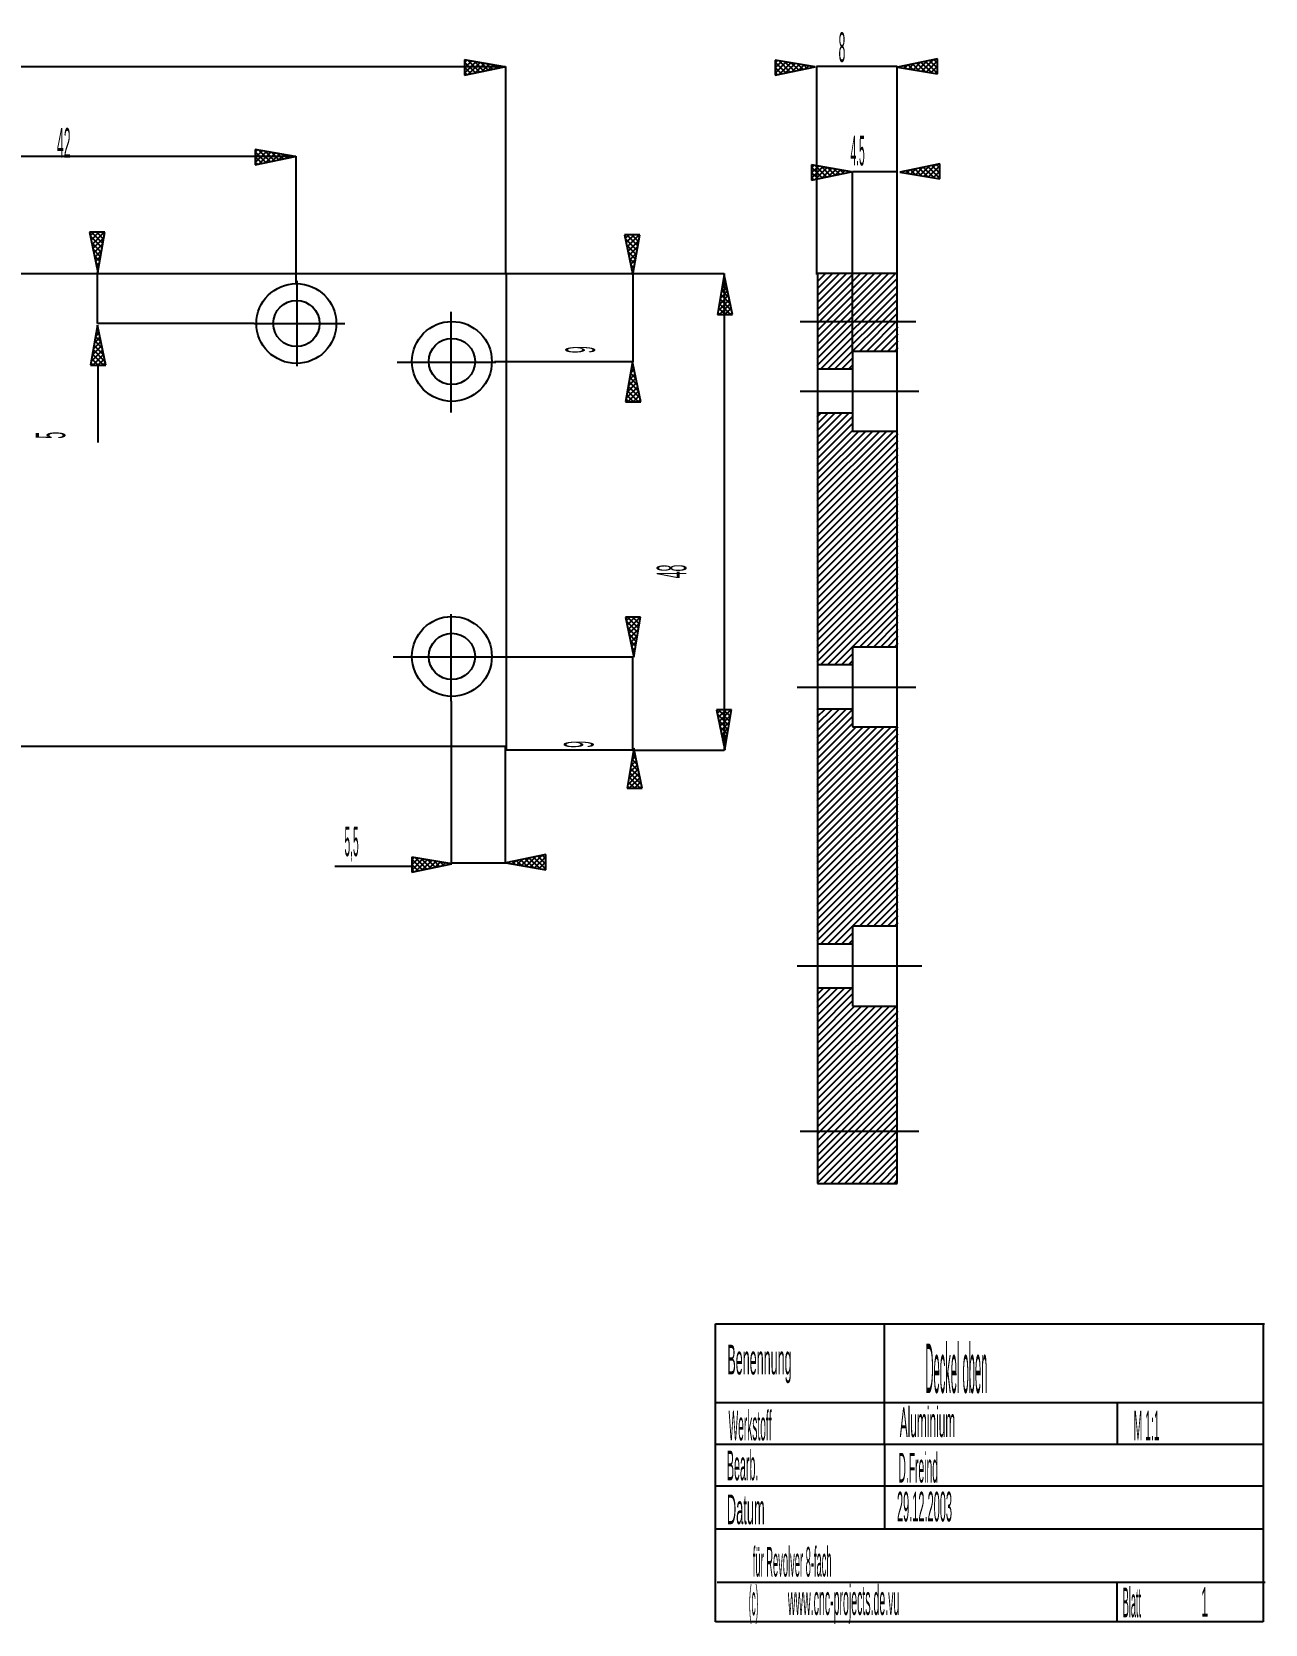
# Model space of a CAD drawing. Extents: x 0.4 to 11.1, y 0.4 to 6.7.
# Drawn here: x 6.18 to 11.09, y 0.36 to 6.7 of the extents above; entities that cross this region are included whole.
import ezdxf

# ---------------------------------------------------------------- set-up
doc = ezdxf.new("R2010")
doc.units = 0
doc.header["$LTSCALE"] = 10
doc.linetypes.add('DASHDOT', pattern=[1, 0.5, -0.25, 0, -0.25])
doc.layers.add('1', color=1, linetype='CONTINUOUS')

msp = doc.modelspace()

# ---------------------------------------------------------------- linework, layer by layer
at = {"layer": '1', "color": 1, "linetype": 'CONTINUOUS'}
for p, q in [((1.4814, 6.5627), (8.0646, 6.5627)), ((8.0607, 6.5612), (7.9014, 6.5883)), ((7.9014, 6.5883), (7.9014, 6.5279)), ((7.9014, 6.5883), (7.9014, 6.5279)), ((8.0607, 6.5612), (7.9014, 6.5883)), ((7.9014, 6.5883), (7.9014, 6.5279)), ((7.9014, 6.5883), (7.9014, 6.5279)), ((7.9107, 6.5867), (7.9014, 6.5774)), ((7.9107, 6.5867), (7.9014, 6.5774)), ((7.9283, 6.5837), (7.9014, 6.5568)), ((7.9283, 6.5837), (7.9014, 6.5568)), ((7.946, 6.5807), (7.9014, 6.5361)), ((7.946, 6.5807), (7.9014, 6.5361)), ((7.9441, 6.5368), (7.9014, 6.5796)), ((7.9441, 6.5368), (7.9014, 6.5796)), ((7.9014, 6.5279), (8.0607, 6.5612)), ((7.9014, 6.5279), (8.0607, 6.5612)), ((7.927, 6.5333), (7.9014, 6.5589)), ((7.927, 6.5333), (7.9014, 6.5589)), ((7.9099, 6.5297), (7.9014, 6.5383)), ((7.9099, 6.5297), (7.9014, 6.5383)), ((7.9612, 6.5404), (7.9157, 6.5859)), ((7.9612, 6.5404), (7.9157, 6.5859)), ((7.9636, 6.5777), (7.9171, 6.5312)), ((7.9636, 6.5777), (7.9171, 6.5312)), ((7.9783, 6.544), (7.9406, 6.5816)), ((7.9783, 6.544), (7.9406, 6.5816)), ((7.9813, 6.5747), (7.9432, 6.5367)), ((7.9813, 6.5747), (7.9432, 6.5367)), ((7.9954, 6.5475), (7.9655, 6.5774)), ((7.9954, 6.5475), (7.9655, 6.5774)), ((7.9989, 6.5717), (7.9693, 6.5421)), ((7.9989, 6.5717), (7.9693, 6.5421)), ((8.0125, 6.5511), (7.9904, 6.5731)), ((8.0125, 6.5511), (7.9904, 6.5731)), ((8.0166, 6.5687), (7.9954, 6.5475)), ((8.0166, 6.5687), (7.9954, 6.5475)), ((8.0296, 6.5547), (8.0153, 6.5689)), ((8.0296, 6.5547), (8.0153, 6.5689)), ((8.0342, 6.5657), (8.0215, 6.553)), ((8.0342, 6.5657), (8.0215, 6.553)), ((8.0466, 6.5582), (8.0402, 6.5646)), ((8.0466, 6.5582), (8.0402, 6.5646)), ((8.0519, 6.5627), (8.0476, 6.5584)), ((8.0519, 6.5627), (8.0476, 6.5584)), ((8.0607, 6.5612), (8.0607, 6.5612)), ((8.0607, 6.5612), (8.0607, 6.5612)), ((8.0646, 6.5627), (8.0646, 5.7341)), ((9.2978, 6.5607), (9.1385, 6.5879)), ((9.1385, 6.5879), (9.1385, 6.5275)), ((9.1385, 6.5879), (9.1385, 6.5275)), ((9.2978, 6.5607), (9.1385, 6.5879)), ((9.1385, 6.5879), (9.1385, 6.5275)), ((9.1385, 6.5879), (9.1385, 6.5275)), ((9.1478, 6.5863), (9.1385, 6.577)), ((9.1478, 6.5863), (9.1385, 6.577)), ((9.1655, 6.5833), (9.1385, 6.5563)), ((9.1655, 6.5833), (9.1385, 6.5563)), ((9.1831, 6.5803), (9.1385, 6.5357)), ((9.1831, 6.5803), (9.1385, 6.5357)), ((9.1812, 6.5364), (9.1385, 6.5791)), ((9.1812, 6.5364), (9.1385, 6.5791)), ((9.1385, 6.5275), (9.2978, 6.5607)), ((9.1385, 6.5275), (9.2978, 6.5607)), ((9.1641, 6.5328), (9.1385, 6.5585)), ((9.1641, 6.5328), (9.1385, 6.5585)), ((9.1471, 6.5293), (9.1385, 6.5378)), ((9.1471, 6.5293), (9.1385, 6.5378)), ((9.1983, 6.5399), (9.1528, 6.5854)), ((9.1983, 6.5399), (9.1528, 6.5854)), ((9.2008, 6.5773), (9.1543, 6.5308)), ((9.2008, 6.5773), (9.1543, 6.5308)), ((9.2154, 6.5435), (9.1777, 6.5812)), ((9.2154, 6.5435), (9.1777, 6.5812)), ((9.2184, 6.5742), (9.1804, 6.5362)), ((9.2184, 6.5742), (9.1804, 6.5362)), ((9.2325, 6.5471), (9.2026, 6.5769)), ((9.2325, 6.5471), (9.2026, 6.5769)), ((9.236, 6.5712), (9.2065, 6.5416)), ((9.236, 6.5712), (9.2065, 6.5416)), ((9.2496, 6.5506), (9.2275, 6.5727)), ((9.2496, 6.5506), (9.2275, 6.5727)), ((9.2537, 6.5682), (9.2326, 6.5471)), ((9.2537, 6.5682), (9.2326, 6.5471)), ((9.2667, 6.5542), (9.2525, 6.5684)), ((9.2667, 6.5542), (9.2525, 6.5684)), ((9.2713, 6.5652), (9.2587, 6.5525)), ((9.2713, 6.5652), (9.2587, 6.5525)), ((9.2838, 6.5578), (9.2774, 6.5642)), ((9.2838, 6.5578), (9.2774, 6.5642)), ((9.289, 6.5622), (9.2847, 6.558)), ((9.289, 6.5622), (9.2847, 6.558)), ((9.2978, 6.5607), (9.2978, 6.5607)), ((9.2978, 6.5607), (9.2978, 6.5607)), ((9.6251, 6.5618), (9.3037, 6.5618)), ((9.3037, 6.5618), (9.3037, 5.7332)), ((9.6251, 5.7376), (9.6251, 6.5618)), ((9.7849, 6.5929), (9.6257, 6.5597)), ((9.7849, 6.5929), (9.6257, 6.5597)), ((9.6257, 6.5597), (9.6257, 6.5597)), ((9.6257, 6.5597), (9.7849, 6.5325)), ((9.6257, 6.5597), (9.6257, 6.5597)), ((9.6257, 6.5597), (9.7849, 6.5325)), ((9.6381, 6.5575), (9.6342, 6.5615)), ((9.6381, 6.5575), (9.6342, 6.5615)), ((9.6394, 6.5625), (9.635, 6.5581)), ((9.6394, 6.5625), (9.635, 6.5581)), ((9.663, 6.5533), (9.6513, 6.565)), ((9.663, 6.5533), (9.6513, 6.565)), ((9.6655, 6.568), (9.6526, 6.5551)), ((9.6655, 6.568), (9.6526, 6.5551)), ((9.6879, 6.549), (9.6684, 6.5686)), ((9.6879, 6.549), (9.6684, 6.5686)), ((9.6916, 6.5734), (9.6703, 6.5521)), ((9.6916, 6.5734), (9.6703, 6.5521)), ((9.7128, 6.5448), (9.6855, 6.5721)), ((9.7128, 6.5448), (9.6855, 6.5721)), ((9.7177, 6.5789), (9.6879, 6.549)), ((9.7177, 6.5789), (9.6879, 6.549)), ((9.7377, 6.5405), (9.7026, 6.5757)), ((9.7377, 6.5405), (9.7026, 6.5757)), ((9.7438, 6.5843), (9.7055, 6.546)), ((9.7438, 6.5843), (9.7055, 6.546)), ((9.7626, 6.5363), (9.7196, 6.5793)), ((9.7626, 6.5363), (9.7196, 6.5793)), ((9.7699, 6.5898), (9.7232, 6.543)), ((9.7699, 6.5898), (9.7232, 6.543)), ((9.7849, 6.5346), (9.7367, 6.5828)), ((9.7849, 6.5346), (9.7367, 6.5828)), ((9.7849, 6.5841), (9.7408, 6.54)), ((9.7849, 6.5841), (9.7408, 6.54)), ((9.7849, 6.5553), (9.7538, 6.5864)), ((9.7849, 6.5553), (9.7538, 6.5864)), ((9.7849, 6.5635), (9.7585, 6.537)), ((9.7849, 6.5635), (9.7585, 6.537)), ((9.7849, 6.5759), (9.7709, 6.59)), ((9.7849, 6.5759), (9.7709, 6.59)), ((9.7849, 6.5428), (9.7761, 6.534)), ((9.7849, 6.5428), (9.7761, 6.534)), ((9.7849, 6.5325), (9.7849, 6.5929)), ((9.7849, 6.5325), (9.7849, 6.5929)), ((9.7849, 6.5325), (9.7849, 6.5929)), ((9.7849, 6.5325), (9.7849, 6.5929)), ((7.2266, 6.2041), (7.0673, 6.2313)), ((7.0673, 6.2313), (7.0673, 6.1709)), ((7.0673, 6.2313), (7.0673, 6.1709)), ((7.2266, 6.2041), (7.0673, 6.2313)), ((7.0673, 6.2313), (7.0673, 6.1709)), ((7.0673, 6.2313), (7.0673, 6.1709)), ((7.0766, 6.2297), (7.0673, 6.2204)), ((7.0766, 6.2297), (7.0673, 6.2204)), ((7.0942, 6.2267), (7.0673, 6.1997)), ((7.0942, 6.2267), (7.0673, 6.1997)), ((7.1119, 6.2237), (7.0673, 6.1791)), ((7.1119, 6.2237), (7.0673, 6.1791)), ((7.11, 6.1798), (7.0673, 6.2225)), ((7.11, 6.1798), (7.0673, 6.2225)), ((7.1271, 6.1834), (7.0816, 6.2289)), ((7.1271, 6.1834), (7.0816, 6.2289)), ((7.1295, 6.2207), (7.083, 6.1742)), ((7.1295, 6.2207), (7.083, 6.1742)), ((7.1442, 6.1869), (7.1065, 6.2246)), ((7.1442, 6.1869), (7.1065, 6.2246)), ((7.1472, 6.2177), (7.1091, 6.1796)), ((7.1472, 6.2177), (7.1091, 6.1796)), ((7.1613, 6.1905), (7.1314, 6.2204)), ((7.1613, 6.1905), (7.1314, 6.2204)), ((5.5761, 6.2044), (7.2292, 6.2044)), ((7.0673, 6.1709), (7.2266, 6.2041)), ((7.0673, 6.1709), (7.2266, 6.2041)), ((7.0929, 6.1763), (7.0673, 6.2019)), ((7.0929, 6.1763), (7.0673, 6.2019)), ((7.0758, 6.1727), (7.0673, 6.1812)), ((7.0758, 6.1727), (7.0673, 6.1812)), ((7.1648, 6.2147), (7.1352, 6.1851)), ((7.1648, 6.2147), (7.1352, 6.1851)), ((7.1783, 6.1941), (7.1563, 6.2161)), ((7.1783, 6.1941), (7.1563, 6.2161)), ((7.1824, 6.2117), (7.1613, 6.1905)), ((7.1824, 6.2117), (7.1613, 6.1905)), ((7.1954, 6.1976), (7.1812, 6.2119)), ((7.1954, 6.1976), (7.1812, 6.2119)), ((7.2001, 6.2086), (7.1874, 6.196)), ((7.2001, 6.2086), (7.1874, 6.196)), ((7.2125, 6.2012), (7.2061, 6.2076)), ((7.2125, 6.2012), (7.2061, 6.2076)), ((7.2177, 6.2056), (7.2135, 6.2014)), ((7.2177, 6.2056), (7.2135, 6.2014)), ((7.2266, 6.2041), (7.2266, 6.2041)), ((7.2266, 6.2041), (7.2266, 6.2041)), ((7.2292, 6.2044), (7.2292, 5.6969)), ((9.4431, 6.1426), (9.2838, 6.1698)), ((9.2838, 6.1698), (9.2838, 6.1094)), ((9.2838, 6.1698), (9.2838, 6.1094)), ((9.4431, 6.1426), (9.2838, 6.1698)), ((9.2838, 6.1698), (9.2838, 6.1094)), ((9.2838, 6.1698), (9.2838, 6.1094)), ((9.2931, 6.1682), (9.2838, 6.1589)), ((9.2931, 6.1682), (9.2838, 6.1589)), ((9.3107, 6.1652), (9.2838, 6.1382)), ((9.3107, 6.1652), (9.2838, 6.1382)), ((9.3284, 6.1622), (9.2838, 6.1176)), ((9.3284, 6.1622), (9.2838, 6.1176)), ((9.3265, 6.1183), (9.2838, 6.161)), ((9.3265, 6.1183), (9.2838, 6.161)), ((9.3436, 6.1219), (9.2981, 6.1673)), ((9.3436, 6.1219), (9.2981, 6.1673)), ((9.346, 6.1592), (9.2995, 6.1127)), ((9.346, 6.1592), (9.2995, 6.1127)), ((9.3607, 6.1254), (9.323, 6.1631)), ((9.3607, 6.1254), (9.323, 6.1631)), ((9.3637, 6.1562), (9.3256, 6.1181)), ((9.3637, 6.1562), (9.3256, 6.1181)), ((9.3778, 6.129), (9.3479, 6.1588)), ((9.3778, 6.129), (9.3479, 6.1588)), ((9.3949, 6.1326), (9.3728, 6.1546)), ((9.3949, 6.1326), (9.3728, 6.1546)), ((9.7943, 6.1748), (9.635, 6.1416)), ((9.7943, 6.1748), (9.635, 6.1416)), ((9.701, 6.1553), (9.6796, 6.134)), ((9.701, 6.1553), (9.6796, 6.134)), ((9.7222, 6.1267), (9.6948, 6.1541)), ((9.7222, 6.1267), (9.6948, 6.1541)), ((9.7271, 6.1608), (9.6973, 6.131)), ((9.7271, 6.1608), (9.6973, 6.131)), ((9.7471, 6.1225), (9.7119, 6.1576)), ((9.7471, 6.1225), (9.7119, 6.1576)), ((9.7532, 6.1662), (9.7149, 6.1279)), ((9.7532, 6.1662), (9.7149, 6.1279)), ((9.772, 6.1182), (9.729, 6.1612)), ((9.772, 6.1182), (9.729, 6.1612)), ((9.7793, 6.1717), (9.7326, 6.1249)), ((9.7793, 6.1717), (9.7326, 6.1249)), ((9.7943, 6.1165), (9.7461, 6.1648)), ((9.7943, 6.1165), (9.7461, 6.1648)), ((9.7943, 6.166), (9.7502, 6.1219)), ((9.7943, 6.166), (9.7502, 6.1219)), ((9.7943, 6.1372), (9.7632, 6.1683)), ((9.7943, 6.1372), (9.7632, 6.1683)), ((9.7943, 6.1579), (9.7803, 6.1719)), ((9.7943, 6.1579), (9.7803, 6.1719)), ((9.7943, 6.1144), (9.7943, 6.1748)), ((9.7943, 6.1144), (9.7943, 6.1748)), ((9.7943, 6.1144), (9.7943, 6.1748)), ((9.7943, 6.1144), (9.7943, 6.1748)), ((9.2838, 6.1094), (9.4431, 6.1426)), ((9.2838, 6.1094), (9.4431, 6.1426)), ((9.3094, 6.1147), (9.2838, 6.1404)), ((9.3094, 6.1147), (9.2838, 6.1404)), ((9.2923, 6.1112), (9.2838, 6.1197)), ((9.2923, 6.1112), (9.2838, 6.1197)), ((9.3813, 6.1531), (9.3517, 6.1236)), ((9.3813, 6.1531), (9.3517, 6.1236)), ((9.399, 6.1501), (9.3778, 6.129)), ((9.399, 6.1501), (9.3778, 6.129)), ((9.4119, 6.1361), (9.3977, 6.1503)), ((9.4119, 6.1361), (9.3977, 6.1503)), ((9.4166, 6.1471), (9.4039, 6.1344)), ((9.4166, 6.1471), (9.4039, 6.1344)), ((9.429, 6.1397), (9.4226, 6.1461)), ((9.429, 6.1397), (9.4226, 6.1461)), ((9.4342, 6.1441), (9.43, 6.1399)), ((9.4342, 6.1441), (9.43, 6.1399)), ((9.4431, 6.1426), (9.4431, 6.1426)), ((9.4431, 6.1426), (9.4431, 6.1426)), ((9.4472, 5.4271), (9.4472, 6.1431)), ((9.4472, 6.1431), (9.6236, 6.1431)), ((9.635, 6.1416), (9.635, 6.1416)), ((9.635, 6.1416), (9.7943, 6.1144)), ((9.635, 6.1416), (9.635, 6.1416)), ((9.635, 6.1416), (9.7943, 6.1144)), ((9.6475, 6.1395), (9.6436, 6.1434)), ((9.6475, 6.1395), (9.6436, 6.1434)), ((9.6488, 6.1445), (9.6443, 6.14)), ((9.6488, 6.1445), (9.6443, 6.14)), ((9.6724, 6.1352), (9.6607, 6.1469)), ((9.6724, 6.1352), (9.6607, 6.1469)), ((9.6749, 6.1499), (9.662, 6.137)), ((9.6749, 6.1499), (9.662, 6.137)), ((9.6973, 6.131), (9.6777, 6.1505)), ((9.6973, 6.131), (9.6777, 6.1505)), ((9.7943, 6.1454), (9.7678, 6.1189)), ((9.7943, 6.1454), (9.7678, 6.1189)), ((9.7943, 6.1247), (9.7855, 6.1159)), ((9.7943, 6.1247), (9.7855, 6.1159)), ((6.4672, 5.9017), (6.4068, 5.9017)), ((6.4068, 5.9017), (6.44, 5.7424)), ((6.4672, 5.9017), (6.4068, 5.9017)), ((6.4238, 5.9017), (6.4097, 5.8876)), ((6.4444, 5.9017), (6.4133, 5.8705)), ((6.4596, 5.8571), (6.415, 5.9017)), ((6.4651, 5.9017), (6.4169, 5.8535)), ((6.4626, 5.8747), (6.4357, 5.9017)), ((6.44, 5.7424), (6.4672, 5.9017)), ((6.4656, 5.8923), (6.4563, 5.9017)), ((6.4566, 5.8394), (6.4101, 5.8859)), ((6.4536, 5.8218), (6.4155, 5.8598)), ((6.4634, 5.8793), (6.4204, 5.8364)), ((6.4592, 5.8544), (6.424, 5.8193)), ((8.5994, 5.8918), (8.539, 5.8918)), ((8.539, 5.8918), (8.5722, 5.7325)), ((8.5994, 5.8918), (8.539, 5.8918)), ((8.5559, 5.8918), (8.5419, 5.8778)), ((8.5888, 5.8296), (8.5423, 5.8761)), ((8.5766, 5.8918), (8.5455, 5.8607)), ((8.5918, 5.8472), (8.5472, 5.8918)), ((8.5857, 5.8119), (8.5477, 5.85)), ((8.5972, 5.8918), (8.549, 5.8436)), ((8.5956, 5.8695), (8.5526, 5.8265)), ((8.5913, 5.8446), (8.5562, 5.8094)), ((8.5948, 5.8648), (8.5678, 5.8918)), ((8.5722, 5.7325), (8.5994, 5.8918)), ((8.5978, 5.8825), (8.5885, 5.8918)), ((6.4506, 5.8041), (6.421, 5.8337)), ((6.4476, 5.7865), (6.4264, 5.8076)), ((6.4549, 5.8295), (6.4276, 5.8022)), ((6.4507, 5.8046), (6.4311, 5.7851)), ((6.4446, 5.7688), (6.4319, 5.7815)), ((6.4464, 5.7797), (6.4347, 5.768)), ((8.5827, 5.7943), (8.5531, 5.8239)), ((8.5797, 5.7766), (8.5586, 5.7978)), ((8.5871, 5.8197), (8.5597, 5.7923)), ((8.5828, 5.7948), (8.5633, 5.7752)), ((1.4814, 5.738), (8.0664, 5.738)), ((6.4415, 5.7512), (6.4373, 5.7554)), ((6.4382, 5.5387), (6.4382, 5.7414)), ((6.4422, 5.7548), (6.4383, 5.7509)), ((6.44, 5.7424), (6.44, 5.7424)), ((8.0664, 5.738), (8.0664, 3.8393)), ((8.0664, 5.738), (8.5712, 5.738)), ((8.5767, 5.759), (8.564, 5.7717)), ((8.5786, 5.7699), (8.5668, 5.7582)), ((8.5737, 5.7413), (8.5695, 5.7456)), ((8.5743, 5.745), (8.5704, 5.7411)), ((8.5712, 5.738), (8.5712, 5.3851)), ((8.5712, 5.738), (8.9357, 5.738)), ((8.5722, 5.7325), (8.5722, 5.7325)), ((8.9357, 5.7332), (8.9085, 5.5739)), ((8.9386, 5.7192), (8.9322, 5.7127)), ((8.9386, 5.7194), (8.9341, 5.7239)), ((8.9357, 5.738), (8.9357, 3.8365)), ((8.9357, 5.7332), (8.9357, 5.7332)), ((8.9689, 5.5739), (8.9357, 5.7332)), ((9.6252, 5.7171), (9.3053, 5.3971)), ((9.6179, 5.7376), (9.3055, 5.4251)), ((9.5901, 5.7376), (9.3056, 5.4531)), ((9.5622, 5.7376), (9.3058, 5.4811)), ((9.5344, 5.7376), (9.3059, 5.5091)), ((9.5066, 5.7376), (9.3061, 5.5371)), ((9.4787, 5.7376), (9.3062, 5.5651)), ((9.4509, 5.7376), (9.3064, 5.5931)), ((9.423, 5.7376), (9.3065, 5.6211)), ((9.3952, 5.7376), (9.3067, 5.6491)), ((9.3674, 5.7376), (9.3068, 5.6771)), ((9.3395, 5.7376), (9.307, 5.7051)), ((9.3117, 5.7376), (9.3071, 5.733)), ((9.3072, 5.7376), (9.3072, 2.1124)), ((9.6251, 5.7376), (9.3072, 5.7376)), ((9.6251, 2.1124), (9.6251, 5.7376)), ((8.9529, 5.6508), (8.9152, 5.6131)), ((8.9493, 5.6679), (8.9195, 5.638)), ((8.9604, 5.615), (8.9221, 5.6533)), ((8.9458, 5.685), (8.9237, 5.6629)), ((8.9549, 5.6411), (8.9251, 5.6709)), ((8.9422, 5.7021), (8.928, 5.6878)), ((8.9495, 5.6672), (8.9281, 5.6886)), ((8.944, 5.6933), (8.9311, 5.7062)), ((9.6255, 5.6895), (9.3052, 5.3692)), ((9.6257, 5.6619), (9.3197, 5.3559)), ((8.9189, 5.5739), (8.91, 5.5827)), ((8.9565, 5.6337), (8.911, 5.5882)), ((8.9395, 5.5739), (8.9131, 5.6004)), ((8.9602, 5.5739), (8.9161, 5.618)), ((8.96, 5.6166), (8.9173, 5.5739)), ((8.9658, 5.5889), (8.9191, 5.6356)), ((8.9636, 5.5995), (8.938, 5.5739)), ((8.9672, 5.5824), (8.9586, 5.5739)), ((9.6259, 5.6342), (9.3476, 5.3559)), ((9.6261, 5.6066), (9.3754, 5.3559)), ((6.4381, 5.5316), (6.4109, 5.3724)), ((6.4409, 5.5179), (6.4365, 5.5223)), ((6.4381, 5.5316), (6.4381, 5.5316)), ((6.4713, 5.3724), (6.4381, 5.5316)), ((7.0628, 5.5387), (6.4382, 5.5387)), ((8.9085, 5.5739), (8.9689, 5.5739)), ((8.9085, 5.5739), (8.9689, 5.5739)), ((9.6264, 5.579), (9.4745, 5.4271)), ((9.6266, 5.5514), (9.5023, 5.4271)), ((9.6268, 5.5238), (9.5301, 5.4271)), ((6.4517, 5.4663), (6.4218, 5.4365)), ((6.4481, 5.4834), (6.4261, 5.4614)), ((6.4573, 5.4396), (6.4274, 5.4694)), ((6.4445, 5.5005), (6.4303, 5.4863)), ((6.4518, 5.4657), (6.4304, 5.487)), ((6.4464, 5.4918), (6.4334, 5.5047)), ((6.441, 5.5176), (6.4346, 5.5112)), ((9.627, 5.4962), (9.558, 5.4271)), ((9.6273, 5.4685), (9.5858, 5.4271)), ((6.4588, 5.4322), (6.4133, 5.3867)), ((6.4419, 5.3724), (6.4154, 5.3988)), ((6.4552, 5.4493), (6.4176, 5.4116)), ((6.4625, 5.3724), (6.4184, 5.4165)), ((6.4624, 5.4151), (6.4196, 5.3724)), ((6.4681, 5.3874), (6.4214, 5.4341)), ((6.4627, 5.4135), (6.4244, 5.4517)), ((6.4659, 5.398), (6.4403, 5.3724)), ((9.4472, 5.3998), (9.4032, 5.3559)), ((9.6276, 5.4271), (9.4472, 5.4271)), ((9.4472, 5.4271), (9.4472, 5.1093)), ((9.6275, 5.4409), (9.6137, 5.4271)), ((6.4109, 5.3724), (6.4713, 5.3724)), ((6.4109, 5.3724), (6.4713, 5.3724)), ((6.4212, 5.3724), (6.4124, 5.3812)), ((6.4402, 5.3757), (6.4402, 5.0646)), ((6.4695, 5.3809), (6.4609, 5.3724)), ((8.5712, 5.3851), (8.0201, 5.3851)), ((8.5702, 5.3856), (8.543, 5.2263)), ((8.5803, 5.3374), (8.5582, 5.3153)), ((8.5767, 5.3544), (8.5625, 5.3402)), ((8.584, 5.3196), (8.5626, 5.341)), ((8.5785, 5.3457), (8.5656, 5.3586)), ((8.5731, 5.3715), (8.5667, 5.3651)), ((8.5731, 5.3718), (8.5686, 5.3762)), ((8.5702, 5.3856), (8.5702, 5.3856)), ((8.6034, 5.2263), (8.5702, 5.3856)), ((9.4472, 5.3559), (9.3051, 5.3559)), ((9.4472, 5.372), (9.4311, 5.3559)), ((8.591, 5.2861), (8.5455, 5.2406)), ((8.5874, 5.3032), (8.5497, 5.2655)), ((8.5947, 5.2263), (8.5506, 5.2704)), ((8.5945, 5.269), (8.5518, 5.2263)), ((8.6003, 5.2413), (8.5536, 5.288)), ((8.5838, 5.3203), (8.554, 5.2904)), ((8.5949, 5.2674), (8.5566, 5.3057)), ((8.5894, 5.2935), (8.5596, 5.3233)), ((8.543, 5.2263), (8.6034, 5.2263)), ((8.543, 5.2263), (8.6034, 5.2263)), ((8.5534, 5.2263), (8.5445, 5.2351)), ((8.574, 5.2263), (8.5475, 5.2527)), ((8.5981, 5.2519), (8.5725, 5.2263)), ((8.6017, 5.2348), (8.5931, 5.2263)), ((9.4472, 5.1805), (9.3051, 5.1805)), ((9.4316, 5.1805), (9.3051, 5.054)), ((9.4038, 5.1805), (9.3051, 5.0818)), ((9.376, 5.1805), (9.3051, 5.1097)), ((9.3481, 5.1805), (9.3051, 5.1375)), ((9.3203, 5.1805), (9.3051, 5.1653)), ((9.4472, 5.1683), (9.3051, 5.0262)), ((9.4472, 5.1404), (9.3051, 4.9983)), ((9.4472, 5.1126), (9.3051, 4.9705)), ((9.6109, 5.1093), (9.3051, 4.8034)), ((9.5831, 5.1093), (9.3051, 4.8313)), ((9.5553, 5.1093), (9.3051, 4.8591)), ((9.5274, 5.1093), (9.3051, 4.887)), ((9.4996, 5.1093), (9.3051, 4.9148)), ((9.4718, 5.1093), (9.3051, 4.9426)), ((9.6276, 5.0981), (9.3051, 4.7756)), ((9.4472, 5.1093), (9.6276, 5.1093)), ((9.6276, 5.0703), (9.3051, 4.7478)), ((9.6276, 5.0424), (9.3051, 4.7199)), ((9.6276, 5.0146), (9.3051, 4.6921)), ((9.6276, 4.9867), (9.3051, 4.6642)), ((9.6276, 4.9589), (9.3051, 4.6364)), ((9.6276, 4.9311), (9.3051, 4.6086)), ((9.6276, 4.9032), (9.3051, 4.5807)), ((9.6276, 4.8754), (9.3051, 4.5529)), ((9.6276, 4.8475), (9.3051, 4.5251)), ((9.6276, 4.8197), (9.3051, 4.4972)), ((9.6276, 4.7919), (9.3051, 4.4694)), ((9.6276, 4.764), (9.3051, 4.4415)), ((9.6276, 4.7362), (9.3051, 4.4137)), ((9.6276, 4.7084), (9.3051, 4.3859)), ((9.6276, 4.6805), (9.3051, 4.358)), ((9.6276, 4.6527), (9.3051, 4.3302)), ((9.6276, 4.6248), (9.3051, 4.3023)), ((9.6276, 4.597), (9.3051, 4.2745)), ((9.6276, 4.5692), (9.3051, 4.2467)), ((9.6276, 4.5413), (9.3051, 4.2188)), ((9.6276, 4.5135), (9.3051, 4.191)), ((9.6276, 4.4856), (9.3197, 4.1778)), ((9.6276, 4.4578), (9.3476, 4.1778)), ((9.6276, 4.43), (9.3754, 4.1778)), ((9.6276, 4.4021), (9.4745, 4.249)), ((8.6028, 4.368), (8.5424, 4.368)), ((8.5424, 4.368), (8.5756, 4.2087)), ((8.6028, 4.368), (8.5424, 4.368)), ((8.5593, 4.368), (8.5453, 4.3539)), ((8.5922, 4.3057), (8.5457, 4.3522)), ((8.58, 4.368), (8.5489, 4.3368)), ((8.5952, 4.3234), (8.5506, 4.368)), ((8.5892, 4.2881), (8.5511, 4.3261)), ((8.6006, 4.368), (8.5524, 4.3198)), ((8.599, 4.3456), (8.556, 4.3027)), ((8.5947, 4.3207), (8.5596, 4.2856)), ((8.5982, 4.341), (8.5712, 4.368)), ((8.5756, 4.2087), (8.6028, 4.368)), ((8.6012, 4.3586), (8.5919, 4.368)), ((9.6276, 4.3743), (9.5023, 4.249)), ((9.6276, 4.3464), (9.5301, 4.249)), ((9.6276, 4.3186), (9.558, 4.249)), ((8.5861, 4.2704), (8.5566, 4.3)), ((8.5831, 4.2528), (8.562, 4.2739)), ((8.5905, 4.2958), (8.5631, 4.2685)), ((8.5862, 4.2709), (8.5667, 4.2514)), ((9.6276, 4.2908), (9.5858, 4.249)), ((9.6276, 4.2629), (9.6137, 4.249)), ((8.5712, 4.209), (8.0113, 4.209)), ((8.5801, 4.2351), (8.5674, 4.2478)), ((8.582, 4.246), (8.5703, 4.2343)), ((8.5712, 3.8393), (8.5712, 4.209)), ((8.5771, 4.2175), (8.5729, 4.2217)), ((8.5777, 4.2211), (8.5738, 4.2172)), ((8.5756, 4.2087), (8.5756, 4.2087)), ((9.4472, 4.2217), (9.4032, 4.1778)), ((9.4472, 4.1939), (9.4311, 4.1778)), ((9.6276, 4.249), (9.4472, 4.249)), ((9.4472, 4.249), (9.4472, 3.9312)), ((9.4472, 4.1778), (9.3051, 4.1778)), ((7.8482, 4.0334), (7.8482, 3.3894)), ((8.9649, 3.9991), (8.9045, 3.9991)), ((8.9045, 3.9991), (8.9377, 3.8398)), ((8.9649, 3.9991), (8.9045, 3.9991)), ((8.9214, 3.9991), (8.9074, 3.9851)), ((8.9421, 3.9991), (8.911, 3.968)), ((8.9573, 3.9545), (8.9127, 3.9991)), ((8.9627, 3.9991), (8.9145, 3.9509)), ((8.9603, 3.9722), (8.9333, 3.9991)), ((8.9377, 3.8398), (8.9649, 3.9991)), ((8.9633, 3.9898), (8.954, 3.9991)), ((9.4472, 4.0024), (9.3051, 4.0024)), ((9.4216, 4.0024), (9.3051, 3.886)), ((9.3937, 4.0024), (9.3051, 3.9138)), ((9.3659, 4.0024), (9.3051, 3.9416)), ((9.338, 4.0024), (9.3051, 3.9695)), ((9.3102, 4.0024), (9.3051, 3.9973)), ((9.4472, 4.0002), (9.3051, 3.8581)), ((8.9543, 3.9369), (8.9078, 3.9834)), ((8.9513, 3.9192), (8.9132, 3.9573)), ((8.9611, 3.9768), (8.9181, 3.9338)), ((8.9568, 3.9519), (8.9217, 3.9167)), ((9.4472, 3.9724), (9.3051, 3.8303)), ((9.4472, 3.9446), (9.3051, 3.8025)), ((8.9482, 3.9016), (8.9187, 3.9312)), ((8.9452, 3.8839), (8.9241, 3.9051)), ((8.9526, 3.927), (8.9252, 3.8996)), ((8.9483, 3.9021), (8.9288, 3.8826)), ((8.9422, 3.8663), (8.9295, 3.879)), ((8.9441, 3.8772), (8.9324, 3.8655)), ((9.6009, 3.9312), (9.3051, 3.6354)), ((9.573, 3.9312), (9.3051, 3.6633)), ((9.5452, 3.9312), (9.3051, 3.6911)), ((9.5174, 3.9312), (9.3051, 3.7189)), ((9.4895, 3.9312), (9.3051, 3.7468)), ((9.4617, 3.9312), (9.3051, 3.7746)), ((9.6276, 3.9301), (9.3051, 3.6076)), ((9.6276, 3.9022), (9.3051, 3.5797)), ((9.6276, 3.8744), (9.3051, 3.5519)), ((9.4472, 3.9312), (9.6276, 3.9312)), ((5.6626, 3.854), (8.0664, 3.854)), ((8.0646, 3.3894), (8.0646, 3.8526)), ((8.0664, 3.8393), (8.5712, 3.8393)), ((8.5761, 3.8458), (8.5489, 3.6865)), ((8.5825, 3.8147), (8.5683, 3.8004)), ((8.9357, 3.8365), (8.5713, 3.8365)), ((8.5844, 3.8059), (8.5715, 3.8188)), ((8.579, 3.8317), (8.5726, 3.8253)), ((8.5789, 3.832), (8.5745, 3.8364)), ((8.5761, 3.8458), (8.5761, 3.8458)), ((8.6093, 3.6865), (8.5761, 3.8458)), ((8.9392, 3.8486), (8.935, 3.8529)), ((8.9398, 3.8523), (8.9359, 3.8484)), ((8.9377, 3.8398), (8.9377, 3.8398)), ((9.6276, 3.8466), (9.3051, 3.5241)), ((9.6276, 3.8187), (9.3051, 3.4962)), ((8.5968, 3.7463), (8.5513, 3.7008)), ((8.5932, 3.7634), (8.5556, 3.7257)), ((8.6061, 3.7015), (8.5594, 3.7482)), ((8.5897, 3.7805), (8.5598, 3.7506)), ((8.6007, 3.7276), (8.5624, 3.7659)), ((8.5861, 3.7976), (8.5641, 3.7755)), ((8.5953, 3.7537), (8.5654, 3.7835)), ((8.5898, 3.7798), (8.5684, 3.8012)), ((9.6276, 3.7909), (9.3051, 3.4684)), ((9.6276, 3.763), (9.3051, 3.4405)), ((8.5489, 3.6865), (8.6093, 3.6865)), ((8.5489, 3.6865), (8.6093, 3.6865)), ((8.5592, 3.6865), (8.5504, 3.6953)), ((8.5799, 3.6865), (8.5534, 3.7129)), ((8.6005, 3.6865), (8.5564, 3.7306)), ((8.6004, 3.7292), (8.5576, 3.6865)), ((8.6039, 3.7121), (8.5783, 3.6865)), ((8.6075, 3.695), (8.5989, 3.6865)), ((9.6276, 3.7352), (9.3051, 3.4127)), ((9.6276, 3.7074), (9.3051, 3.3849)), ((9.6276, 3.6795), (9.3051, 3.357)), ((9.6276, 3.6517), (9.3051, 3.3292)), ((9.6276, 3.6239), (9.3051, 3.3014)), ((9.6276, 3.596), (9.3051, 3.2735)), ((9.6276, 3.5682), (9.3051, 3.2457)), ((9.6276, 3.5403), (9.3051, 3.2178)), ((9.6276, 3.5125), (9.3051, 3.19)), ((9.6276, 3.4847), (9.3051, 3.1622)), ((9.6276, 3.4568), (9.3051, 3.1343)), ((9.6276, 3.429), (9.3051, 3.1065)), ((7.6866, 3.3751), (7.384, 3.3751)), ((7.8498, 3.3855), (7.6905, 3.4127)), ((7.6905, 3.4127), (7.6905, 3.3523)), ((7.6905, 3.4127), (7.6905, 3.3523)), ((7.8498, 3.3855), (7.6905, 3.4127)), ((7.6905, 3.4127), (7.6905, 3.3523)), ((7.6905, 3.4127), (7.6905, 3.3523)), ((7.6998, 3.4111), (7.6905, 3.4018)), ((7.6998, 3.4111), (7.6905, 3.4018)), ((7.7175, 3.4081), (7.6905, 3.3812)), ((7.7175, 3.4081), (7.6905, 3.3812)), ((7.7351, 3.4051), (7.6905, 3.3605)), ((7.7351, 3.4051), (7.6905, 3.3605)), ((7.7332, 3.3612), (7.6905, 3.404)), ((7.7332, 3.3612), (7.6905, 3.404)), ((7.6905, 3.3523), (7.8498, 3.3855)), ((7.6905, 3.3523), (7.8498, 3.3855)), ((7.7161, 3.3577), (7.6905, 3.3833)), ((7.7161, 3.3577), (7.6905, 3.3833)), ((7.6991, 3.3541), (7.6905, 3.3627)), ((7.6991, 3.3541), (7.6905, 3.3627)), ((7.7503, 3.3648), (7.7048, 3.4103)), ((7.7503, 3.3648), (7.7048, 3.4103)), ((7.7528, 3.4021), (7.7063, 3.3556)), ((7.7528, 3.4021), (7.7063, 3.3556)), ((7.7674, 3.3684), (7.7297, 3.406)), ((7.7674, 3.3684), (7.7297, 3.406)), ((7.7704, 3.3991), (7.7324, 3.3611)), ((7.7704, 3.3991), (7.7324, 3.3611)), ((7.7845, 3.3719), (7.7547, 3.4018)), ((7.7845, 3.3719), (7.7547, 3.4018)), ((7.788, 3.3961), (7.7585, 3.3665)), ((7.788, 3.3961), (7.7585, 3.3665)), ((7.8016, 3.3755), (7.7796, 3.3975)), ((7.8016, 3.3755), (7.7796, 3.3975)), ((7.8057, 3.3931), (7.7846, 3.3719)), ((7.8057, 3.3931), (7.7846, 3.3719)), ((7.8187, 3.3791), (7.8045, 3.3933)), ((7.8187, 3.3791), (7.8045, 3.3933)), ((7.8233, 3.3901), (7.8107, 3.3774)), ((7.8233, 3.3901), (7.8107, 3.3774)), ((7.8358, 3.3826), (7.8294, 3.389)), ((7.8358, 3.3826), (7.8294, 3.389)), ((7.841, 3.3871), (7.8368, 3.3828)), ((7.841, 3.3871), (7.8368, 3.3828)), ((7.8482, 3.3894), (8.0646, 3.3894)), ((7.8498, 3.3855), (7.8498, 3.3855)), ((7.8498, 3.3855), (7.8498, 3.3855)), ((8.2245, 3.4224), (8.0652, 3.3892)), ((8.2245, 3.4224), (8.0652, 3.3892)), ((8.0652, 3.3892), (8.0652, 3.3892)), ((8.0652, 3.3892), (8.2245, 3.362)), ((8.0652, 3.3892), (8.0652, 3.3892)), ((8.0652, 3.3892), (8.2245, 3.362)), ((8.0776, 3.3871), (8.0737, 3.391)), ((8.0776, 3.3871), (8.0737, 3.391)), ((8.079, 3.3921), (8.0745, 3.3876)), ((8.079, 3.3921), (8.0745, 3.3876)), ((8.1025, 3.3828), (8.0908, 3.3946)), ((8.1025, 3.3828), (8.0908, 3.3946)), ((8.1051, 3.3975), (8.0922, 3.3846)), ((8.1051, 3.3975), (8.0922, 3.3846)), ((8.1275, 3.3786), (8.1079, 3.3981)), ((8.1275, 3.3786), (8.1079, 3.3981)), ((8.1312, 3.403), (8.1098, 3.3816)), ((8.1312, 3.403), (8.1098, 3.3816)), ((8.1524, 3.3744), (8.125, 3.4017)), ((8.1524, 3.3744), (8.125, 3.4017)), ((8.1573, 3.4084), (8.1274, 3.3786)), ((8.1573, 3.4084), (8.1274, 3.3786)), ((8.1773, 3.3701), (8.1421, 3.4053)), ((8.1773, 3.3701), (8.1421, 3.4053)), ((8.1834, 3.4139), (8.1451, 3.3756)), ((8.1834, 3.4139), (8.1451, 3.3756)), ((8.2022, 3.3659), (8.1592, 3.4088)), ((8.2022, 3.3659), (8.1592, 3.4088)), ((8.2095, 3.4193), (8.1627, 3.3726)), ((8.2095, 3.4193), (8.1627, 3.3726)), ((8.2245, 3.3642), (8.1763, 3.4124)), ((8.2245, 3.3642), (8.1763, 3.4124)), ((8.2245, 3.4137), (8.1804, 3.3696)), ((8.2245, 3.4137), (8.1804, 3.3696)), ((8.2245, 3.3848), (8.1934, 3.416)), ((8.2245, 3.3848), (8.1934, 3.416)), ((8.2245, 3.393), (8.198, 3.3666)), ((8.2245, 3.393), (8.198, 3.3666)), ((8.2245, 3.4055), (8.2105, 3.4195)), ((8.2245, 3.4055), (8.2105, 3.4195)), ((8.2245, 3.3724), (8.2157, 3.3635)), ((8.2245, 3.3724), (8.2157, 3.3635)), ((8.2245, 3.362), (8.2245, 3.4224)), ((8.2245, 3.362), (8.2245, 3.4224)), ((8.2245, 3.362), (8.2245, 3.4224)), ((8.2245, 3.362), (8.2245, 3.4224)), ((9.6276, 3.4011), (9.3051, 3.0786)), ((9.6276, 3.3733), (9.3197, 3.0654)), ((9.6276, 3.3455), (9.3476, 3.0654)), ((9.6276, 3.3176), (9.3754, 3.0654)), ((9.6276, 3.2898), (9.4745, 3.1367)), ((9.6276, 3.2619), (9.5023, 3.1367)), ((9.6276, 3.2341), (9.5301, 3.1367)), ((9.6276, 3.2063), (9.558, 3.1367)), ((9.6276, 3.1784), (9.5858, 3.1367)), ((9.4472, 3.1094), (9.4032, 3.0654)), ((9.6276, 3.1367), (9.4472, 3.1367)), ((9.4472, 3.1367), (9.4472, 2.8189)), ((9.6276, 3.1506), (9.6137, 3.1367)), ((9.4472, 3.0654), (9.3051, 3.0654)), ((9.4472, 3.0816), (9.4311, 3.0654)), ((9.4472, 2.8901), (9.3051, 2.8901)), ((9.3589, 2.8901), (9.3052, 2.8365)), ((9.331, 2.8901), (9.3052, 2.8642)), ((9.3867, 2.8901), (9.3053, 2.8087)), ((9.4145, 2.8901), (9.3054, 2.7809)), ((9.4424, 2.8901), (9.3055, 2.7532)), ((9.4472, 2.8671), (9.3055, 2.7254)), ((9.4472, 2.8392), (9.3056, 2.6976)), ((9.4547, 2.8189), (9.3057, 2.6699)), ((9.5103, 2.8189), (9.3058, 2.6144)), ((9.4825, 2.8189), (9.3058, 2.6421)), ((9.5382, 2.8189), (9.3059, 2.5866)), ((9.5938, 2.8189), (9.306, 2.5311)), ((9.566, 2.8189), (9.306, 2.5588)), ((9.6217, 2.8189), (9.3061, 2.5033)), ((9.6275, 2.7968), (9.3062, 2.4755)), ((9.4472, 2.8189), (9.6276, 2.8189)), ((9.6274, 2.7689), (9.3063, 2.4478)), ((9.6273, 2.741), (9.3063, 2.42)), ((9.6272, 2.713), (9.3064, 2.3922)), ((9.6271, 2.6851), (9.3065, 2.3645)), ((9.627, 2.6571), (9.3066, 2.3367)), ((9.6269, 2.6292), (9.3066, 2.3089)), ((9.6268, 2.6013), (9.3067, 2.2812)), ((9.6267, 2.5733), (9.3068, 2.2534)), ((9.6266, 2.5454), (9.3069, 2.2256)), ((9.6265, 2.5175), (9.3069, 2.1979)), ((9.6264, 2.4895), (9.307, 2.1701)), ((9.6263, 2.4616), (9.3071, 2.1424)), ((9.6262, 2.4336), (9.3072, 2.1146)), ((9.6261, 2.4057), (9.3328, 2.1124)), ((9.626, 2.3778), (9.3606, 2.1124)), ((9.6259, 2.3498), (9.3885, 2.1124)), ((9.6258, 2.3219), (9.4163, 2.1124)), ((9.6257, 2.294), (9.4441, 2.1124)), ((9.6256, 2.266), (9.472, 2.1124)), ((9.6255, 2.2381), (9.4998, 2.1124)), ((9.6254, 2.2101), (9.5276, 2.1124)), ((9.6253, 2.1822), (9.5555, 2.1124)), ((9.3072, 2.1124), (9.6251, 2.1124)), ((9.6252, 2.1543), (9.5833, 2.1124)), ((9.6251, 2.1263), (9.6112, 2.1124)), ((8.9008, 0.3661), (8.9008, 1.5529)), ((8.9008, 1.5529), (11.0824, 1.5529)), ((8.9008, 1.5529), (11.0884, 1.5529)), ((8.9008, 1.5529), (11.0824, 1.5529)), ((8.9008, 0.3661), (8.9008, 1.5529)), ((9.5726, 1.5515), (9.5726, 1.2395)), ((11.0824, 1.5529), (11.0824, 0.3661)), ((11.0824, 1.5529), (11.0824, 0.3661)), ((8.9001, 1.2395), (11.0833, 1.2395)), ((9.5726, 1.2395), (9.5726, 1.0735)), ((10.5011, 1.2395), (10.5011, 1.0735)), ((8.9001, 1.0735), (11.0833, 1.0735)), ((9.5737, 1.0746), (9.5737, 0.9085)), ((8.9001, 0.9075), (11.0833, 0.9075)), ((9.5737, 0.9085), (9.5737, 0.7365)), ((8.902, 0.7365), (11.0828, 0.7365)), ((8.9077, 0.5239), (11.091, 0.5239)), ((10.4999, 0.5199), (10.4999, 0.3687)), ((11.0824, 0.3661), (8.9008, 0.3661)), ((11.0824, 0.3661), (8.9008, 0.3661))]:
    msp.add_line(p, q, dxfattribs=at)
at = {"layer": '1', "color": 1, "linetype": 'DASHDOT'}
for p, q in [((7.2322, 5.7085), (7.2322, 5.3688)), ((7.8482, 5.1836), (7.8482, 5.585)), ((7.0628, 5.5387), (7.4247, 5.5387)), ((9.2385, 5.5456), (9.6996, 5.5456)), ((7.6326, 5.3843), (8.0253, 5.3843)), ((9.2385, 5.2683), (9.7112, 5.2683)), ((7.8482, 4.0334), (7.8482, 4.3808)), ((7.6172, 4.2109), (8.0407, 4.2109)), ((9.2269, 4.0893), (9.6996, 4.0893)), ((9.2269, 2.9797), (9.7227, 2.9797)), ((9.2385, 2.3209), (9.7112, 2.3209))]:
    msp.add_line(p, q, dxfattribs=at)
at = {"layer": '1', "color": 1, "linetype": 'CONTINUOUS'}
for centre, radius in [((7.231, 5.5381), 0.1591), ((7.231, 5.5381), 0.0921), ((7.8507, 5.387), 0.1591), ((7.8507, 5.387), 0.0921), ((7.8507, 4.2118), 0.1591), ((7.8507, 4.2118), 0.0921)]:
    msp.add_circle(centre, radius, dxfattribs=at)

# ---------------------------------------------------------------- texts
at = {"layer": '1', "color": 1}
for s, height, width, p in [('8', 0.1181, 0.308372, (9.3913, 6.5802)), ('42', 0.11811, 0.308372, (6.2772, 6.1989)), ('4.5', 0.11811, 0.256977, (9.439, 6.1678)), ('5,5', 0.11811, 0.256977, (7.4228, 3.416)), ('Benennung', 0.11811, 0.316938, (8.9482, 1.3514)), ('Deckel oben', 0.19685, 0.168203, (9.7377, 1.2775)), ('Werkstoff', 0.11811, 0.256977, (8.953, 1.0889)), ('Aluminium', 0.11811, 0.299806, (9.6351, 1.102)), ('M 1:1', 0.11811, 0.262116, (10.567, 1.0889)), ('Bearb.', 0.11811, 0.269825, (8.9464, 0.9298)), ('D.Freind', 0.11811, 0.260189, (9.6299, 0.9209)), ('Datum', 0.11811, 0.323791, (8.9464, 0.7548)), ('29.12.2003', 0.11811, 0.277535, (9.624, 0.7658)), ('für Revolver 8-fach ', 0.11811, 0.235134, (9.0497, 0.5463)), ('(c)', 0.11811, 0.205581, (9.0338, 0.3922)), ('www.cnc-projects.de.vu', 0.11811, 0.266321, (9.1893, 0.3933)), ('Blatt', 0.11811, 0.231279, (10.5235, 0.384)), ('1', 0.1181, 0.308372, (10.8366, 0.3859))]:
    msp.add_text(s, height=height, dxfattribs=dict(at, width=width)).set_placement(p)
at = {"layer": '1', "color": 1, "width": 0.308372}
for s, height, p in [('9', 0.1181, (8.4212, 5.4201)), ('5', 0.1181, (6.3102, 5.0794)), ('48', 0.11811, (8.7849, 4.5234)), ('9', 0.1181, (8.4152, 3.8479))]:
    msp.add_text(s, height=height, rotation=90, dxfattribs=at).set_placement(p)

doc.saveas('drawing.dxf')
